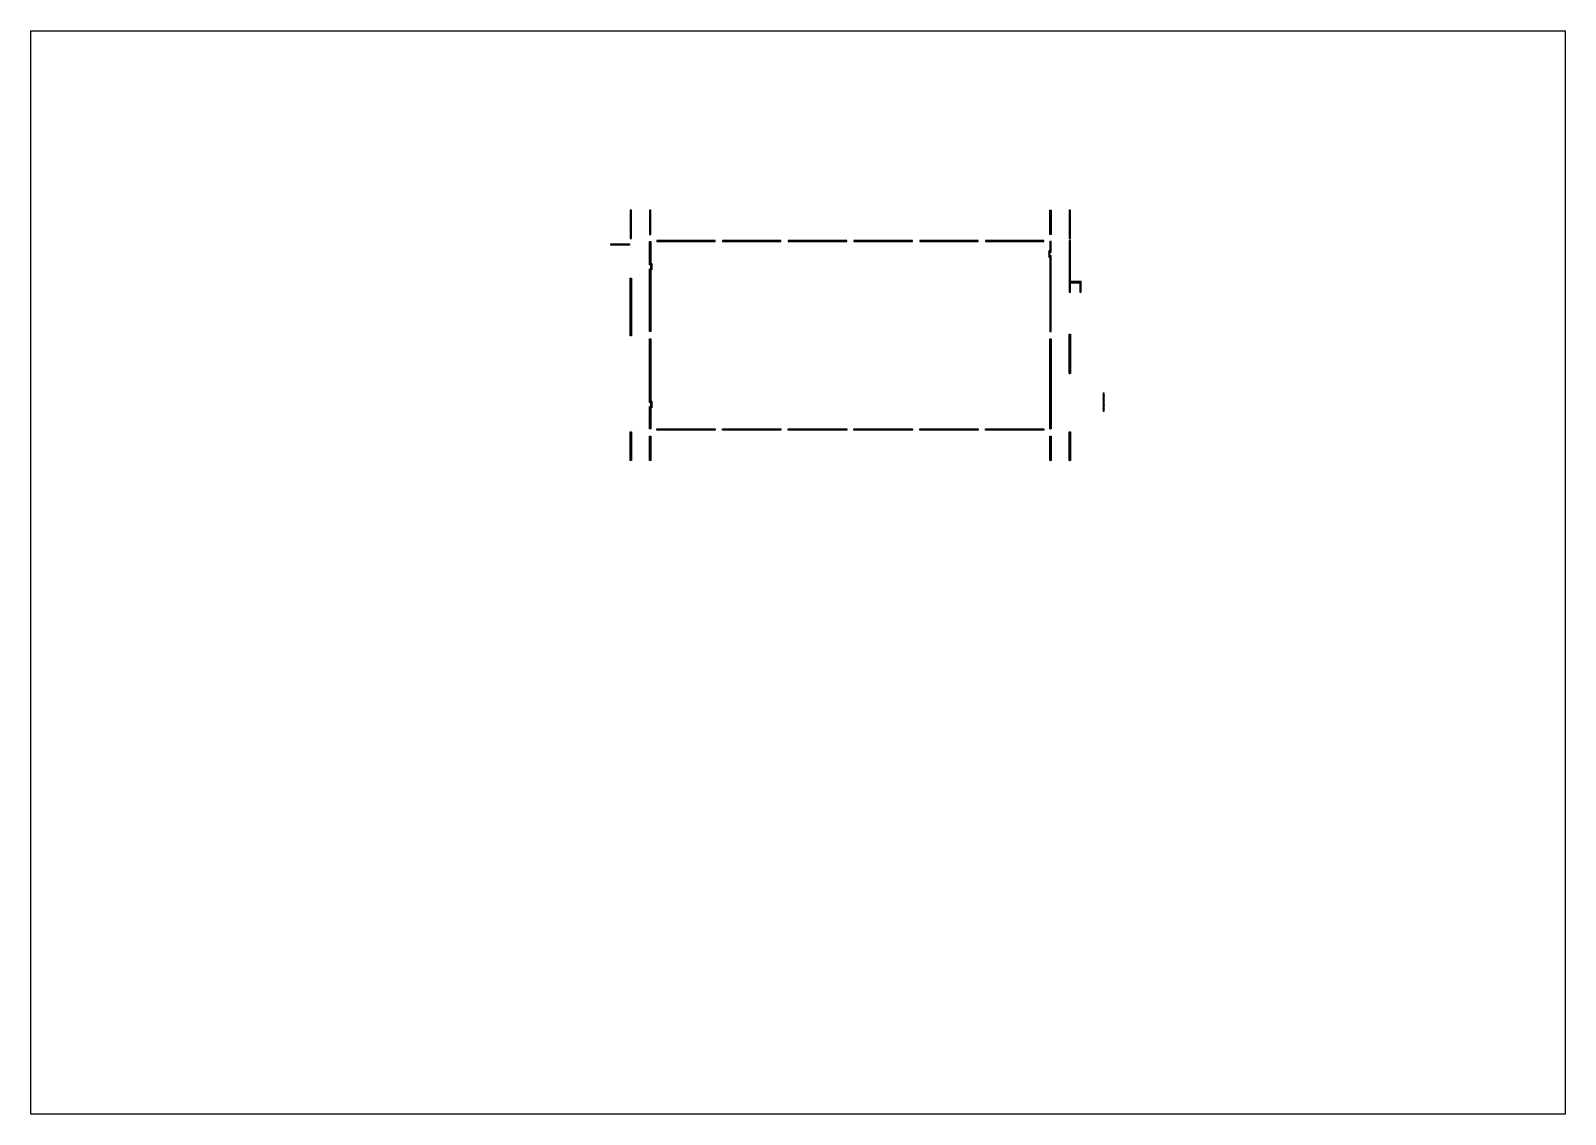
# Model space of a CAD drawing. Header units: millimetres. Extents: x 0 to 252300, y 0 to 178200.
import ezdxf

# ---------------------------------------------------------------- set-up
doc = ezdxf.new("R2010")
doc.units = ezdxf.units.MM
doc.header["$LTSCALE"] = 300
doc.layers.add('NOPLOT', color=191, linetype='Continuous', plot=False)
doc.layers.add('방수턱', color=5, linetype='Continuous')

msp = doc.modelspace()

# ---------------------------------------------------------------- hatches: boundary and pattern name
at = {"layer": '방수턱'}
h = msp.add_hatch(dxfattribs=at)
h.set_pattern_fill('ANSI37', color=251, scale=30)
h.paths.add_polyline_path([(95354, 143155), (98454, 143155), (98454, 142955), (95354, 142955)])
h.paths.add_polyline_path([(98554, 144005), (98754, 144005), (98754, 148705), (98554, 148705)])
h.paths.add_polyline_path([(101754, 144705), (101954, 144705), (101954, 148705), (101754, 148705)])
h.paths.add_polyline_path([(101754, 128705), (101754, 139055), (101939, 139055), (101939, 139705), (101754, 139705), (101754, 143505), (101954, 143505), (101954, 139905), (102139, 139905), (102139, 138855), (101954, 138855), (101954, 128705)])
h.paths.add_polyline_path([(98554, 137505), (98754, 137505), (98754, 128005), (98554, 128005)])
h.paths.add_polyline_path([(98554, 112205), (98754, 112205), (98754, 107505), (98554, 107505)])
h.paths.add_polyline_path([(102954, 112705), (112554, 112705), (112554, 112505), (102954, 112505)])
h.paths.add_polyline_path([(113754, 112705), (123354, 112705), (123354, 112505), (113754, 112505)])
h.paths.add_polyline_path([(124554, 112705), (134154, 112705), (134154, 112505), (124554, 112505)])
h.paths.add_polyline_path([(135354, 112705), (144954, 112705), (144954, 112505), (135354, 112505)])
h.paths.add_polyline_path([(146154, 112705), (155754, 112705), (155754, 112505), (146154, 112505)])
h.paths.add_polyline_path([(156954, 112705), (166554, 112705), (166554, 112505), (156954, 112505)])
h.paths.add_polyline_path([(167754, 107505), (167554, 107505), (167554, 111505), (167754, 111505)])
h.paths.add_polyline_path([(170754, 112205), (170954, 112205), (170954, 107505), (170754, 107505)])
h.paths.add_polyline_path([(176304, 115605), (176504, 115605), (176504, 118605), (176304, 118605)])
h.paths.add_polyline_path([(167754, 112705), (167554, 112705), (167554, 127505), (167754, 127505)])
h.paths.add_polyline_path([(170754, 128305), (170954, 128305), (170954, 121805), (170754, 121805)])
h.paths.add_polyline_path([(167754, 128705), (167754, 141155), (167569, 141155), (167569, 141805), (167754, 141805), (167754, 143505), (167554, 143505), (167554, 142005), (167369, 142005), (167369, 140955), (167554, 140955), (167554, 128705)])
h.paths.add_polyline_path([(170954, 136755), (172504, 136755), (172504, 135205), (172704, 135205), (172704, 136955), (170954, 136955)])
h.paths.add_polyline_path([(170754, 135205), (170954, 135205), (170954, 143705), (170754, 143705)])
h.paths.add_polyline_path([(170754, 144005), (170954, 144005), (170954, 148705), (170754, 148705)])
h.paths.add_polyline_path([(167754, 144705), (167554, 144705), (167554, 148705), (167754, 148705)])
h.paths.add_polyline_path([(156954, 143505), (166554, 143505), (166554, 143705), (156954, 143705)])
h.paths.add_polyline_path([(146154, 143505), (155754, 143505), (155754, 143705), (146154, 143705)])
h.paths.add_polyline_path([(135354, 143505), (144954, 143505), (144954, 143705), (135354, 143705)])
h.paths.add_polyline_path([(124554, 143505), (134154, 143505), (134154, 143705), (124554, 143705)])
h.paths.add_polyline_path([(113754, 143505), (123354, 143505), (123354, 143705), (113754, 143705)])
h.paths.add_polyline_path([(102954, 143505), (112554, 143505), (112554, 143705), (102954, 143705)])
h = msp.add_hatch(dxfattribs=at)
h.set_pattern_fill('ANSI37', color=251, scale=30)
h.paths.add_polyline_path([(101754, 112705), (101754, 116405), (101939, 116405), (101939, 117055), (101754, 117055), (101754, 127505), (101954, 127505), (101954, 117255), (102139, 117255), (102139, 116205), (101954, 116205), (101954, 112705)])
h = msp.add_hatch(dxfattribs=at)
h.set_pattern_fill('ANSI37', color=251, scale=30)
h.paths.add_polyline_path([(101754, 111505), (101954, 111505), (101954, 107505), (101754, 107505)])

# ---------------------------------------------------------------- linework, layer by layer
at = {"layer": 'NOPLOT'}
msp.add_lwpolyline([(0, 178200), (252300, 178200), (252300, 0), (0, 0)], close=True, dxfattribs=at)
at = {"layer": '방수턱', "elevation": 0}
for points in [[(98554, 144005), (98754, 144005), (98754, 148705), (98554, 148705)], [(167754, 144705), (167554, 144705), (167554, 148705), (167754, 148705)], [(170754, 144005), (170954, 144005), (170954, 148705), (170754, 148705)], [(95354, 143155), (98454, 143155), (98454, 142955), (95354, 142955)], [(101754, 128705), (101754, 139055), (101939, 139055), (101939, 139705), (101754, 139705), (101754, 143505), (101954, 143505), (101954, 139905), (102139, 139905), (102139, 138855), (101954, 138855), (101954, 128705)], [(102954, 143505), (112554, 143505), (112554, 143705), (102954, 143705)], [(113754, 143505), (123354, 143505), (123354, 143705), (113754, 143705)], [(124554, 143505), (134154, 143505), (134154, 143705), (124554, 143705)], [(135354, 143505), (144954, 143505), (144954, 143705), (135354, 143705)], [(146154, 143505), (155754, 143505), (155754, 143705), (146154, 143705)], [(156954, 143505), (166554, 143505), (166554, 143705), (156954, 143705)], [(167754, 128705), (167754, 141155), (167569, 141155), (167569, 141805), (167754, 141805), (167754, 143505), (167554, 143505), (167554, 142005), (167369, 142005), (167369, 140955), (167554, 140955), (167554, 128705)], [(170754, 135205), (170954, 135205), (170954, 143705), (170754, 143705)], [(98554, 137505), (98754, 137505), (98754, 128005), (98554, 128005)], [(170954, 136755), (172504, 136755), (172504, 135205), (172704, 135205), (172704, 136955), (170954, 136955)], [(101754, 112705), (101754, 116405), (101939, 116405), (101939, 117055), (101754, 117055), (101754, 127505), (101954, 127505), (101954, 117255), (102139, 117255), (102139, 116205), (101954, 116205), (101954, 112705)], [(167754, 112705), (167554, 112705), (167554, 127505), (167754, 127505)], [(170754, 128305), (170954, 128305), (170954, 121805), (170754, 121805)], [(176304, 115605), (176504, 115605), (176504, 118605), (176304, 118605)], [(98554, 112205), (98754, 112205), (98754, 107505), (98554, 107505)], [(101754, 111505), (101954, 111505), (101954, 107505), (101754, 107505)], [(102954, 112705), (112554, 112705), (112554, 112505), (102954, 112505)], [(113754, 112705), (123354, 112705), (123354, 112505), (113754, 112505)], [(124554, 112705), (134154, 112705), (134154, 112505), (124554, 112505)], [(135354, 112705), (144954, 112705), (144954, 112505), (135354, 112505)], [(146154, 112705), (155754, 112705), (155754, 112505), (146154, 112505)], [(156954, 112705), (166554, 112705), (166554, 112505), (156954, 112505)], [(167754, 107505), (167554, 107505), (167554, 111505), (167754, 111505)], [(170754, 112205), (170954, 112205), (170954, 107505), (170754, 107505)]]:
    msp.add_lwpolyline(points, close=True, dxfattribs=at)
at = {"layer": '방수턱'}
msp.add_lwpolyline([(101754, 144705), (101954, 144705), (101954, 148705), (101754, 148705)], close=True, dxfattribs=at)

doc.saveas('drawing.dxf')
